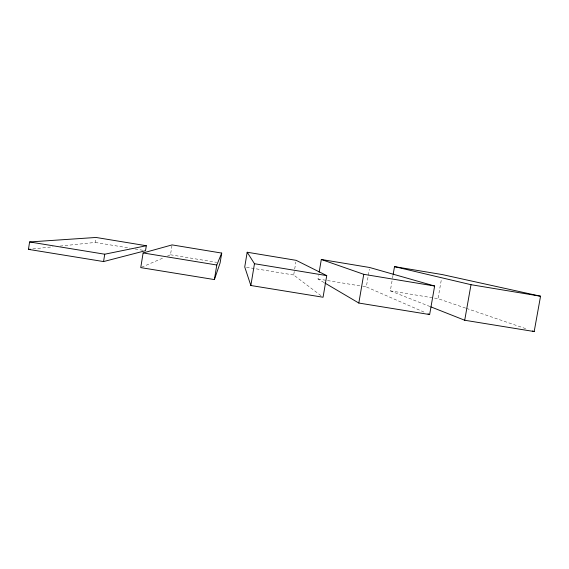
<?xml version="1.0" encoding="UTF-8"?>
<svg xmlns="http://www.w3.org/2000/svg" width="569" height="569" viewBox="0 0 569 569"><rect width="100%" height="100%" fill="white"/><g stroke="black" fill="none" stroke-linecap="round" stroke-linejoin="round"><path stroke-width="0.43" stroke-dasharray="2.85 2.13" d="M60.086 246.085L95.243 242.444L95.898 238.29M167.272 256.171L170.487 254.784L171.959 245.723M320.966 295.645L293.689 274.998L294.564 269.827M294.706 268.959L295.866 262.06M324.053 282.551L318.007 278.988L318.583 275.595M423.962 312.075L366.322 286.918L369.366 269.187M429.993 306.535L390.32 290.851L392.418 278.746M392.567 277.878L393.015 275.282M465.606 308.106L438.009 298.675L441.48 278.874M141.553 267.266L164.057 257.558M32.846 248.909L53.059 246.811M95.243 242.444L129.917 248.127M135.116 248.98L144.654 250.545M170.487 254.784L216.618 262.352M246.484 267.252L293.689 274.998M318.007 278.988L326.634 280.403M327.495 280.545L362.005 286.207M362.873 286.349L366.322 286.918M390.32 290.851L438.009 298.675M466.445 308.391L527.491 329.252"/><path stroke-width="0.85" d="M28.45 249.364L29.602 241.953L96.033 237.458L146.318 245.737L145.522 250.687L103.565 261.569L28.45 249.364L30.207 249.179M103.565 261.569L104.732 254.215L146.318 245.737M143.111 252.942L140.749 267.615L214.392 279.578L220.096 262.928L221.718 253.084L172.094 244.898L143.111 252.942L216.789 265.012L221.718 253.084M214.392 279.578L216.789 265.012M247.181 252.238L244.734 266.968L250.851 285.503L323.064 297.238L326.734 275.609L296.157 260.339L247.181 252.238L254.471 263.724L250.851 285.503M319.159 272.202L321.314 259.478L369.658 267.501L434.638 286.015L429.638 314.55L358.819 303.042L324.814 282.999M358.819 303.042L363.747 274.308L321.314 259.478M393.165 274.422L394.509 266.633L442.234 274.571L540.55 296.221L534.184 331.542L464.709 320.247L430.825 306.855M464.709 320.247L470.997 284.692L394.509 266.633M29.602 241.953L104.732 254.215M363.747 274.308L434.638 286.015M254.471 263.724L326.734 275.609M470.997 284.692L540.55 296.221M532.513 330.966L534.184 331.542M428.016 313.846L429.638 314.55"/></g></svg>
